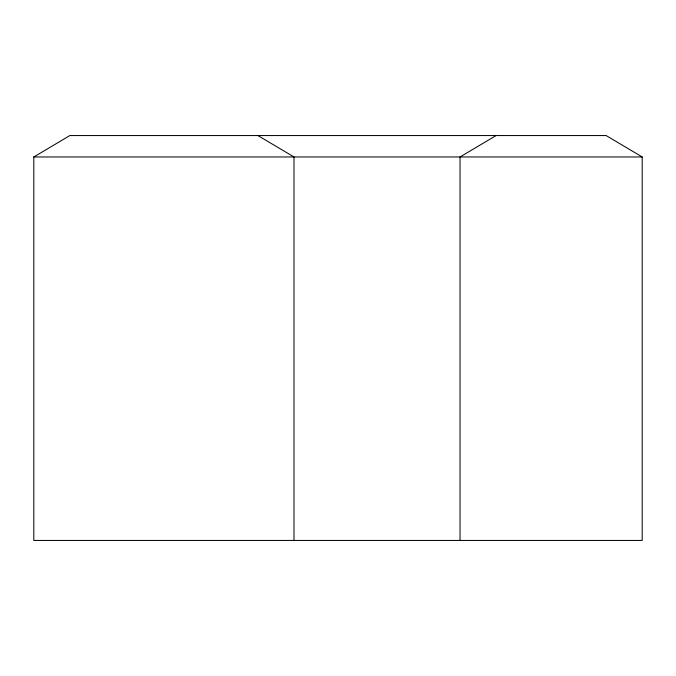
<?xml version="1.0" encoding="UTF-8"?>
<svg xmlns="http://www.w3.org/2000/svg" width="676" height="676" viewBox="0 0 676 676"><rect width="100%" height="100%" fill="white"/><g stroke="black" fill="none" stroke-linecap="round" stroke-linejoin="round"><path stroke-width="1.01" d="M33.8 156.967L69.856 135.555L606.144 135.555L642.2 156.967L642.2 540.445L33.8 540.445L33.8 156.967L642.2 156.967M496.099 135.555L460.043 156.967L460.043 540.445M257.928 135.555L293.984 156.967L293.984 540.445"/></g></svg>
